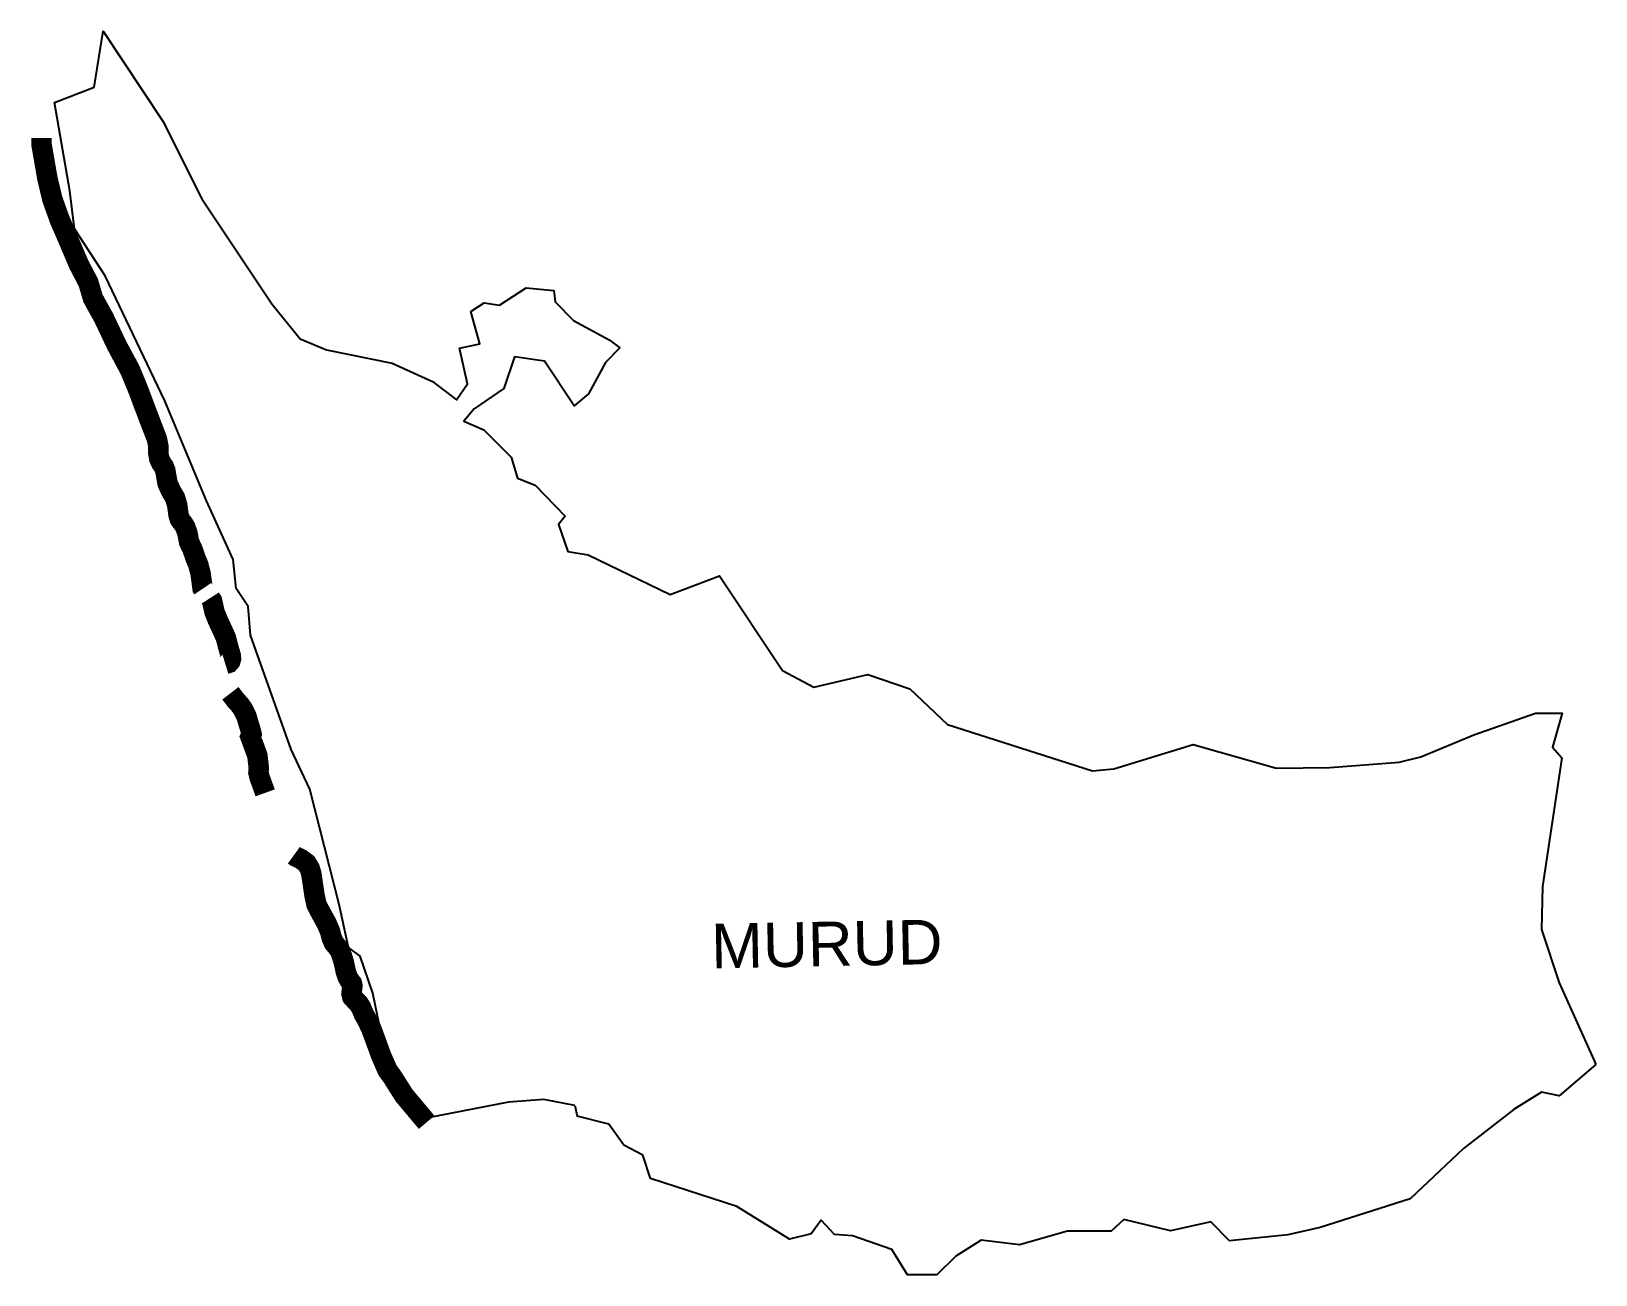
# Model space of a CAD drawing. Header units: metres. Extents: x 299578 to 303400, y 1964915 to 1967954.
import ezdxf

# ---------------------------------------------------------------- set-up
doc = ezdxf.new("R2010")
doc.units = ezdxf.units.M
for name, color, linetype in [('NATURALLY PROTECTED', 3, 'Continuous'), ('village', 3, 'Continuous'), ('VILLAGE NAME', 250, 'Continuous')]:
    doc.layers.add(name, color=color, linetype=linetype)
doc.styles.get("Standard").update_dxf_attribs({"font": 'calibri.ttf'})

msp = doc.modelspace()

# ---------------------------------------------------------------- linework, layer by layer
at = {"layer": 'NATURALLY PROTECTED', "color": 116, "true_color": 0x136734, "const_width": 50, "flags": 128}
for points in [[(299996.6655453399, 1966591.655590674), (299996.2098411758, 1966592.328515662), (299991.4034516727, 1966628.580364897), (299985.5921311572, 1966650.659252413), (299979.4041509786, 1966665.605153624), (299971.6686073556, 1966687.765662943), (299963.2782670546, 1966705.740682134), (299959.4108741764, 1966726.741782215), (299954.1247551629, 1966741.944697196), (299949.472970431, 1966749.88061426), (299943.3062105151, 1966757.481692114), (299940.4285913188, 1966762.00126218), (299937.3448324276, 1966772.273081354), (299934.4672132313, 1966795.076314917), (299928.9173566671, 1966813.771124519), (299919.8722196883, 1966828.973280228), (299913.9108416009, 1966841.71007785), (299910.416319053, 1966850.133068279), (299907.3219500305, 1966868.135421283), (299905.0604763192, 1966881.07760214), (299901.3605719429, 1966890.322125506), (299895.8107153787, 1966897.923582996), (299890.4654827762, 1966909.016935108), (299888.2047669314, 1966922.164878836), (299888.2047669314, 1966940.243159099), (299884.5858321633, 1966957.640098917), (299877.9030872539, 1966975.088076232), (299861.4581415228, 1967018.024181674), (299838.2098279948, 1967079.792525056), (299818.6811233725, 1967126.837054459), (299786.7461437322, 1967186.302903725), (299754.6247289265, 1967254.108603071), (299728.4677236745, 1967301.34598771), (299717.1929433786, 1967339.714688914), (299693.8392864036, 1967384.345111131), (299664.5159148091, 1967453.462074232), (299647.3077974872, 1967492.974619585), (299629.2561747226, 1967543.465107618), (299618.1943549202, 1967589.733660438), (299616.7030175076, 1967596.766890843), (299602.7750002986, 1967676.975416737), (299602.7750002986, 1967692.643661508)], [(300015.0132675333, 1966568.931910574), (300019.1891120874, 1966562.452657965), (300021.6317158982, 1966551.549883272), (300025.2952426812, 1966535.033047082), (300033.1217302873, 1966515.611233979), (300041.8326481283, 1966496.734958229), (300049.2870232706, 1966480.525247799), (300053.3256939835, 1966471.022192118), (300059.5780928167, 1966446.808609728), (300064.9286304849, 1966428.911415977), (300065.7099908724, 1966420.579538259), (300063.7562109704, 1966414.070674019), (300060.4996585114, 1966410.425406336), (300051.7720676067, 1966407.756753016)], [(300064.1782682937, 1966336.100910441), (300078.2981538566, 1966317.81009562), (300087.6926673033, 1966307.522711358), (300094.9636387465, 1966296.990841323), (300103.4706904922, 1966279.957699775), (300107.0652514215, 1966267.221281788), (300112.953116456, 1966248.07546427), (300115.8943964404, 1966235.992020707), (300114.3854841886, 1966231.833484755), (300113.2797569284, 1966229.624001531), (300130.1331927166, 1966183.719519916), (300133.5382870144, 1966153.498193192), (300132.6235421184, 1966142.656160307), (300135.2381816306, 1966131.42196313), (300149.2115334385, 1966092.793223412)], [(300219.2284904558, 1965940.39277308), (300224.2412684876, 1965936.758898367), (300235.9533377686, 1965931.324784472), (300250.383116409, 1965920.665356643), (300257.9125203373, 1965908.124830983), (300261.8860145291, 1965895.166325765), (300269.8330029126, 1965841.242027465), (300274.6560654793, 1965819.802447466), (300282.184711541, 1965804.962844417), (300299.3337152739, 1965773.61134045), (300307.9082171405, 1965753.546803103), (300311.3542362308, 1965739.318414486), (300316.920007992, 1965726.206156569), (300324.4744215157, 1965717.199665159), (300331.8962083973, 1965706.86900236), (300336.9413258557, 1965693.1569191), (300340.9170936471, 1965679.912168117), (300346.0857433492, 1965656.204261269), (300350.1941377825, 1965643.621975617), (300355.3726397495, 1965634.288237723), (300360.9391693773, 1965627.268762669), (300362.2639200634, 1965621.573459005), (300361.3362914365, 1965613.361925991), (300360.0309762842, 1965601.807044917), (300361.8705873368, 1965594.240784833), (300370.4852561291, 1965584.836814224), (300376.9786565174, 1965578.611917931), (300383.8699368314, 1965567.486676371), (300390.0988418023, 1965551.857809469), (300397.6600761245, 1965538.827173356), (300408.2626288125, 1965516.443817533), (300417.2774511303, 1965492.312236582), (300432.6515314611, 1965449.965706303), (300448.3552837305, 1965414.503880193), (300460.4599278715, 1965397.704214965), (300488.6616570086, 1965353.202489451), (300514.9550782352, 1965321.838837122), (300535.6554394118, 1965297.146769649), (300543.5940774971, 1965287.67730264)]]:
    msp.add_lwpolyline(points, dxfattribs=at)
at = {"layer": 'village', "flags": 128}
msp.add_lwpolyline([(300905.4736814523, 1965329.025785802), (300910.9852139131, 1965302.957178138)], dxfattribs=at)
at = {"layer": 'village', "color": 3, "true_color": 0x00ff00}
for points in [[(300905.4736814523, 1965329.025785802, 0), (300830.2864282808, 1965343.261277592, 0), (300743.2336163695, 1965337.241877251, 0), (300516.9294938526, 1965292.898250395, 0), (300505.4218420727, 1965362.865628752, 0), (300478.6397589924, 1965359.050105236, 0), (300430.2234474456, 1965516.176499104, 0), (300412.4005445752, 1965603.552024232, 0), (300380.9851519443, 1965693.51549276, 0), (300352.5924155767, 1965714.9450798, 0), (300329.7665579534, 1965820.343732444, 0), (300258.0450002137, 1966101.707110119, 0), (300213.0055741484, 1966199.040153996, 0), (300112.9834355837, 1966478.487995574, 0), (300107.6155990047, 1966548.285608991, 0), (300078.6025539507, 1966591.868970903, 0), (300070.8950012587, 1966663.250371691, 0), (300005.7912780641, 1966806.4362177, 0), (299904.2687007418, 1967051.081206076, 0), (299758.0997952346, 1967356.505261261, 0), (299683.5939689345, 1967470.877793042, 0), (299671.6999221263, 1967563.528962083, 0), (299634.2455912565, 1967779.419163741, 0), (299731.5724566438, 1967817.261702332, 0), (299753.2083882001, 1967953.777826932, 0), (299899.060296228, 1967734.469309251, 0), (299994.1456665455, 1967544.506394841, 0), (300165.1331455104, 1967287.386318502, 0), (300234.9841671981, 1967202.050156226, 0), (300298.8695408421, 1967175.323955246, 0), (300459.699931076, 1967142.944113135, 0), (300557.6051960117, 1967097.989605869, 0), (300616.531467438, 1967053.187073597, 0), (300643.1669756616, 1967092.393637463, 0), (300624.1895610773, 1967179.790034816, 0), (300673.6878561489, 1967190.253666769, 0), (300651.838609557, 1967269.110156417, 0), (300684.5037065034, 1967290.57020976, 0), (300721.4661350007, 1967284.168605554, 0), (300786.8714799135, 1967327.104042234, 0), (300854.4699480949, 1967320.048877087, 0), (300857.3945383473, 1967292.547445745, 0), (300902.1014915775, 1967247.343156595, 0), (300989.2408542726, 1967199.617185388, 0), (301015.8680380411, 1967180.229799224, 0), (300980.4299465568, 1967144.546094234, 0), (300938.9354145682, 1967068.18458229, 0), (300904.2394963441, 1967038.838718481, 0), (300831.5113207937, 1967147.443283934, 0), (300757.8264783297, 1967158.428532808, 0), (300732.1507066212, 1967080.624346833, 0), (300659.5106282879, 1967030.824703507, 0), (300634.1139197903, 1967001.037118667, 0), (300683.3359077252, 1966980.162701123, 0), (300749.8098858483, 1966913.257517737, 0), (300765.8849479207, 1966861.534733489, 0), (300808.9240479135, 1966844.283644576, 0), (300882.0666613927, 1966769.162953669, 0), (300865.9894380093, 1966748.182396883, 0), (300888.3034478877, 1966682.639316044, 0), (300938.2625484935, 1966674.66755069, 0), (301138.1542473925, 1966577.496347641, 0), (301258.8359918646, 1966623.112556386, 0), (301412.7194946129, 1966391.664704061, 0), (301489.7301463166, 1966351.057361179, 0), (301621.3708931203, 1966382.366966128, 0), (301723.601165463, 1966347.329162162, 0), (301815.8186300726, 1966259.847698542, 0), (302170.1763242095, 1966146.396792712, 0), (302222.5613250155, 1966151.311186798, 0), (302416.1951799011, 1966210.971744795, 0), (302620.1305978322, 1966152.716347219, 0), (302750.4088825686, 1966154.766233189, 0), (302919.5345995836, 1966167.593773948, 0), (302972.7154363049, 1966180.704846596, 0), (303102.1365549528, 1966234.693347129, 0), (303252.6422214757, 1966287.747893693, 0), (303317.8186336383, 1966287.909764922, 0), (303294.1223430031, 1966204.669004397, 0), (303316.9394537773, 1966178.260190208, 0), (303269.7428609668, 1965863.638864994, 0), (303266.7459507706, 1965758.910135908, 0), (303310.6235314141, 1965628.36488158, 0), (303390.6947140918, 1965448.965965601, 0), (303399.536737285, 1965429.194283313, 0)], [(303399.536737285, 1965429.194283313, 0), (303309.9005129214, 1965352.379872997, 0), (303266.8370154649, 1965361.780687909, 0), (303200.5920211304, 1965320.108260521, 0), (303076.9124151398, 1965223.537000707, 0), (302946.150050913, 1965100.388744044, 0), (302726.6190372022, 1965031.099517254, 0), (302647.709605192, 1965012.413604737, 0), (302504.8614023257, 1964998.425961004, 0), (302459.3859857573, 1965044.826068829, 0), (302361.1516682118, 1965022.204037063, 0), (302247.1219887201, 1965050.27624215, 0), (302216.1813417762, 1965021.383139999, 0), (302109.1226034681, 1965021.464810574, 0), (301991.580080901, 1964988.481219425, 0), (301898.4481040122, 1964999.864874433, 0), (301836.0112769061, 1964960.2732204, 0), (301790.0040058984, 1964915.329511236, 0), (301718.2564209999, 1964915.305026426, 0), (301680.0906136921, 1964977.036497963, 0), (301583.6711721022, 1965010.401456837, 0), (301540.2659993111, 1965013.325247725, 0), (301507.7100916699, 1965048.438783186, 0), (301483.2088889002, 1965015.161033968, 0), (301430.4042770158, 1965001.777786032, 0), (301301.1770241041, 1965082.299743182, 0), (301090.3617897984, 1965150.559104736, 0), (301071.6552380946, 1965207.088884325, 0), (301024.9610136995, 1965231.56680918, 0), (300988.6076259303, 1965283.17329563, 0), (300910.9852139131, 1965302.957178138, 0)]]:
    msp.add_polyline3d(points, dxfattribs=at)

# ---------------------------------------------------------------- texts
at = {"layer": 'VILLAGE NAME', "insert": (301237.4883224725, 1965772.591374336), "char_height": 108.7483136041808, "attachment_point": 1, "rotation": 1.10283298872307}
msp.add_mtext_dynamic_manual_height_columns('{\\fArial|b0|i0|c0|p34;MURUD}', width=1571.31428896485, gutter_width=543.7415680209039, heights=[0], dxfattribs=at)

doc.saveas('drawing.dxf')
